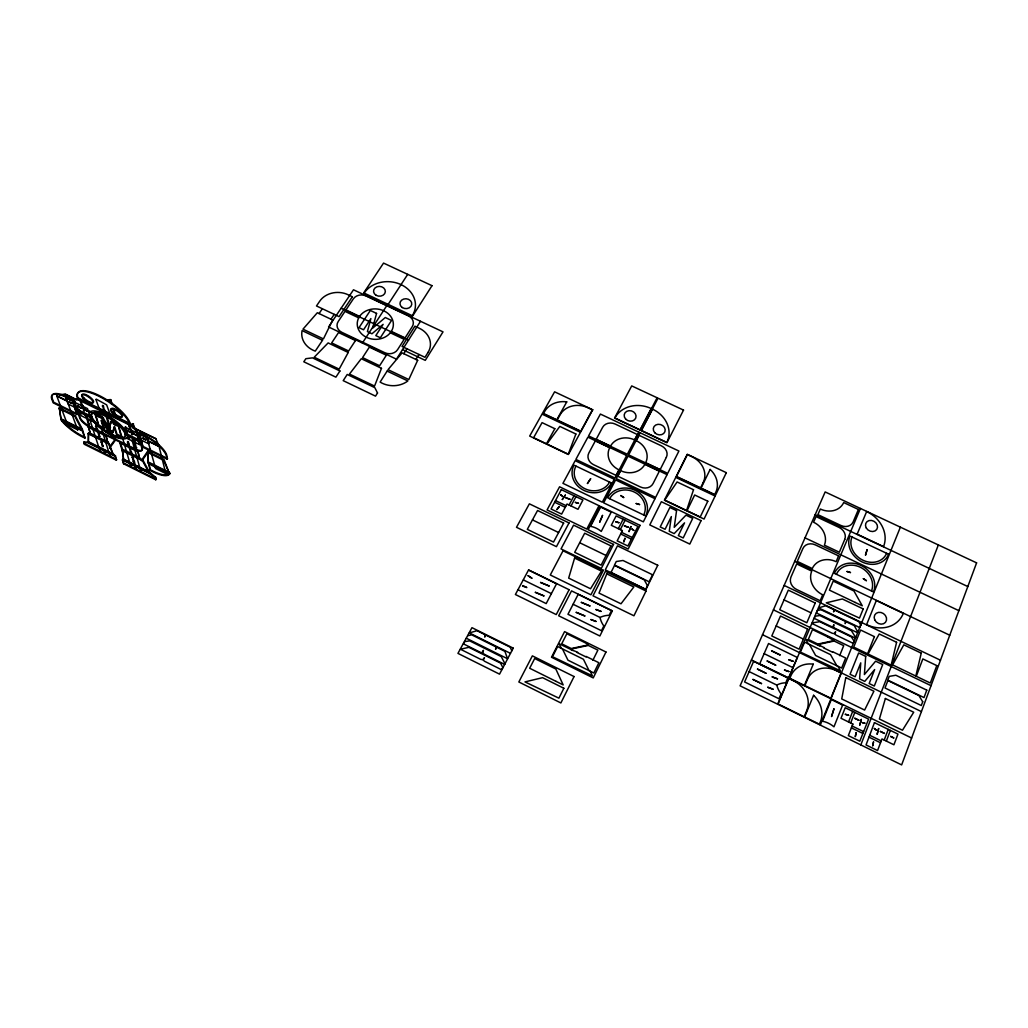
<?xml version="1.0" encoding="UTF-8"?>
<svg xmlns="http://www.w3.org/2000/svg" width="1028" height="1028" viewBox="0 0 1028 1028"><rect width="100%" height="100%" fill="white"/><g stroke="black" fill="none" stroke-linecap="round" stroke-linejoin="round"><path stroke-width="1.5" d="M112.54 432.891L113.003 432.274L108.236 429.91L101.554 419.951L103.725 428.522L101.091 420.58L107.773 430.526L112.54 432.891L114.095 427.005L116.601 434.895L121.355 437.247L121.805 436.63L118.014 424.448L111.332 421.146L109.135 428.56L110.163 431.709M109.585 427.931L101.965 416.533L95.308 413.243L94.846 413.86L101.502 417.15L109.135 428.56L111.332 421.146M113.003 432.274L114.558 426.376L117.051 434.279L121.805 436.63M886.342 741.085L890.389 730.407M884.208 740.044L888.256 729.379M860.821 744.927L938.358 544.943M848.524 721.952L852.7 711.389M850.657 722.992L854.821 712.417M820.28 725.087L900.374 527.158M839.658 655.633L843.718 645.661L834.132 641.048L817.967 644.556M832.886 652.356L823.852 648.013M832.86 651.829L845.684 658.01L841.611 668.059L815.628 655.504L809.396 644.428M824.405 647.743L817.98 644.646M819.753 646.034L805.836 639.39L808.252 643.875M777.682 704.231L860.436 508.449M592.848 660.297L597.885 650.133L588.324 645.43L571.285 649.015L571.041 649.619L577.697 652.266M586.114 656.429L598.887 662.726L593.837 672.993L567.957 660.182L562.419 648.886M586.101 656.969L577.106 652.536M573.02 650.518L559.142 643.746L561.275 648.321M620.308 529.626L625.101 520.232M618.329 528.675L623.122 519.281M638.851 432.171L627.337 454.26L588.569 435.911L600.391 414.066L678.917 451.035L667.699 473.355L628.648 454.877L640.161 432.788M571.041 505.943L575.976 496.678M569.075 505.005L574.022 495.74M415.89 359.453L419 354.48M403.786 353.709L406.921 348.762M420.491 321.276L396.448 359.183L328.562 326.968L353.491 289.78L443.017 331.864L425.271 360.365L402.526 349.597M362.396 343.031L386.888 305.483M388.147 304.365L407.718 274.36M330.977 319.22L334.241 314.362M319.065 313.566L322.342 308.734M141.324 460.505L148.469 450.123M141.992 460.84L150.037 449.159M125.699 426.607L125.236 427.224L147.055 437.992L155.575 468.524L165.816 473.6L166.24 472.983M169.273 473.24L164.094 459.709L147.788 451.639L148.006 462.69L169.273 473.24L163.658 460.338L147.351 452.256M169.453 474.101L169.877 473.484L148.7 462.986L150.268 470.528A23.914 7.787 33.4 0 0 169.453 474.101L148.276 463.602M167.204 459.22L166.78 455.275A23.091 7.671 33.6 0 0 144.254 434.921L139.474 432.557L139.011 433.199L143.085 447.296L167.204 459.22L166.343 455.905A23.104 7.659 33.6 0 0 143.804 435.551M155.768 479.78L155.652 477.275L150.448 473.073L122.82 459.349L122.383 459.953L123.617 463.795L155.768 479.78L155.652 477.275M148.829 472.507L149.266 471.891L142.918 460.081L122.293 449.853L123.668 460.004L148.829 472.507L142.481 460.698L121.857 450.47M150.268 470.528L148.7 462.986M122.383 459.953L150.024 473.69L150.448 473.073M165.816 473.6L158.749 445.214L158.402 446.242M141.299 470.952L140.875 471.556L132.021 440.023M148.006 462.69L147.788 451.639M136.326 467.676L135.233 467.958L135.657 467.342M158.479 446.268L147.878 441.038L148.328 440.408M134.411 461.379L133.306 461.649L133.73 461.045M131.276 465.98L130.852 466.584L122.64 438.211M134.488 461.662L135.902 468.28M149.124 443.158L148.674 443.788L137.701 438.365L138.15 437.748L140.9 439.097M139.911 457.884L122.46 449.223L120.263 442.271L119.813 442.888L122.024 449.84L139.474 458.501L137.868 450.996L88.408 426.504L90.438 434.176L107.799 442.785L105.91 435.165L107.799 442.785M135.066 465.388L135.233 467.958M134.617 440.357L133.807 441.744L135.696 448.067L136.827 447.797M127.061 437.568L126.611 438.185L139.512 444.571L139.962 443.955M133.306 461.649L132.471 456.92M132.985 456.702L132.548 457.306L131.713 452.538M133.974 461.983L133.152 457.267M146.194 439.354L145.745 439.984L146.092 438.969M139.474 458.501L137.868 450.996M147.055 437.992L147.505 437.363L136.75 432.056M143.085 447.296L139.474 432.557M148.25 440.035L147.801 440.665L158.299 445.856M131.481 451.793L131.044 452.41L130.196 447.565M134.951 441.475L136.377 448.414M123.668 460.004L122.293 449.853M131.044 452.41L130.8 451.446M123.617 463.795L122.82 459.349M127.395 423.15A10.576 3.521 34 0 1 137.752 432.492L139.602 441.051L137.302 433.122A10.576 3.521 34 0 0 126.932 423.78L80.981 401.126A10.614 3.47 34.5 0 0 73.965 401.871L76.882 410.056L92.224 417.651L91.775 418.28L77.254 411.097L77.717 410.48L80.3 417.741M134.642 449.48A10.344 3.392 33.7 0 0 141.928 449.069L140.348 441.436L125.005 433.842L125.455 433.212L140.052 440.421M145.745 439.984L142.905 438.583L143.239 437.568M130.055 447.116L129.605 447.733L128.436 441.809M116.37 460.197L115.534 455.725L88.087 442.091L83.756 442.361L84.463 444.34L116.37 460.197L115.097 456.329L87.65 442.695L83.756 442.361M129.207 444.327L128.076 444.61L128.513 443.993M132.908 438.738L134.167 440.986L133.357 438.121M137.508 434.728L137.174 435.743L137.508 434.728L140.373 436.142M130.363 452.063L129.502 447.231M130.659 429.049L130.209 429.678L128.885 425.258L132.882 423.652L134.861 428.355M130.35 431.529L129.888 432.158L130.235 431.13M131.366 429.396L130.916 430.025L128.885 425.258M113.363 454.877L108.942 443.235L88.459 433.071L88.369 442.464L113.363 454.877L108.505 443.839L88.01 433.675M132.766 434.124L131.61 434.407L131.198 430.861M132.316 434.754L131.905 431.207M129.515 438.789L129.065 439.406L125.236 427.224M137.174 435.743L133.396 433.88L133.73 432.865M128.076 444.61L127.742 441.462M126.637 429.691L125.133 429.807L125.467 428.779M129.746 424.217L130.209 423.575A31.418 10.434 34.4 0 0 99.151 395.497A31.418 10.434 34.4 0 0 77.91 397.797L77.447 398.427L129.746 424.217A31.418 10.421 34.4 0 0 98.675 396.14A31.418 10.421 34.4 0 0 77.447 398.427M126.174 430.321L126.508 429.306M129.592 425.605L133.589 423.999M129.888 432.158L127.883 431.156L128.217 430.141M125.699 434.189L125.249 434.818L139.898 442.066M110.523 455.661L110.099 456.265L101.142 427.571L101.746 429.396M112.926 437.041L112.489 437.658L111.217 431.76M104.201 450.058L104.445 452.654L105.55 452.384M113.62 437.388L113.17 438.005L111.692 435.242M104.869 450.392L105.113 452.975M109.855 446.602L115.432 438.892M109.585 448.208L116.1 439.226M103.365 445.972L102.928 446.576L101.952 441.783M111.448 430.668L110.549 431.901L105.833 415.081M121.343 427.083L116.537 425.219L116.986 424.603L121.227 426.697M102.928 446.576L102.697 445.638M121.355 437.247L118.014 424.448M100.564 450.714L100.127 451.305L89.642 419.064M112.386 435.576L111.911 432.094M100.063 436.219L98.932 436.489L99.382 435.885M109.521 428.753L110.433 427.507L104.779 409.979L103.597 410.262L102.697 405.392M116.652 425.618L113.555 424.089L113.89 423.073M102.26 446.242L101.271 441.449M88.369 442.464L88.459 433.071M98.932 436.489L97.917 431.58M99.613 436.823L97.853 429.73M111.011 416.88L106.655 404.878L96.246 399.108M84.887 438.069L82.754 430.282L61.937 419.951L61.474 420.555A24.029 7.594 34.2 0 0 84.887 438.069L82.304 430.886L61.474 420.555M101.618 417.342C108.03 420.246 98.264 415.479 92.777 412.639M97.48 428.637L96.349 428.907L95.925 425.721M90.438 434.176L88.408 426.504M97.03 429.241L96.606 426.055M84.463 444.34L84.193 441.77M103.725 428.522L98.984 426.183L95.308 413.243M89.603 424.423L88.472 424.692L88.922 424.076M92.057 420.259L91.595 420.876L87.508 408.604L65.946 397.964L66.422 397.348M104.316 410.609L103.404 405.739M100.41 411.663L95.9 399.584M98.071 416.443L98.392 415.415L98.071 416.443L101.155 417.959M98.007 424.937A22.513 7.376 34.1 0 1 94.576 421.506L94.113 422.122L81.251 415.762L78.976 409.362L68.156 404.017L65.946 397.964M86.66 417.599L88.472 424.692M57.105 395.035L56.643 395.651L67.617 424.885L77.691 429.884L78.128 429.28M87.354 417.933L89.153 425.027M81.97 429.935L82.42 429.331L75.352 415.787L59.316 407.859L61.05 419.565L81.97 429.935L74.89 416.404L58.853 408.463M91.338 417.201L91.8 416.584L77.344 409.44L74.427 401.241A10.614 3.47 34.5 0 1 81.443 400.496M87.367 410.313L86.905 410.93L87.239 409.915M86.956 416.803L85.812 417.072L85.594 414.502M90.104 411.65L88.601 411.765L88.922 410.737M86.506 417.419L86.288 414.849M89.642 412.279L89.963 411.251M81.906 407.615L81.443 408.232L81.765 407.216M83.05 405.559L82.587 406.176L80.775 400.676M75.044 401.601L66.948 397.63A23.233 7.453 34.5 0 0 51.85 399.314L53.199 402.835L76.907 414.567L72.14 399.339L67.424 397.014A23.22 7.466 34.5 0 0 52.325 398.71L53.662 402.231L77.37 413.95M84.733 410.403L83.576 410.686L82.998 407.075M84.283 411.02L83.705 407.422M86.905 410.93L84.913 409.941L85.234 408.926M81.443 408.232L77.704 406.381L78.025 405.366M82.356 405.212L81.893 405.829L80.312 401.293M75.34 404.364L71.896 403.182L72.358 402.565L75.198 403.965M61.05 419.565L59.316 407.859M67.437 400.136L66.961 400.753L56.643 395.651M72.037 403.593L69.236 402.205L69.557 401.177M72.14 399.339L76.907 414.567M57.26 395.446L56.797 396.063L67.218 401.203L77.691 429.884M105.755 400.432L110.793 399.764L112.206 404.3M107.914 400.432L110.793 399.764M467.74 635.677L471.711 634.854L496.1 646.972L495.56 649.31L496.652 647.254L504.902 651.354L507.549 658.742L466.339 638.247M59.868 394.713L65.381 394.084L76.715 399.674M60.022 395.125L65.535 394.495L75.442 399.378M815.178 514.694L967.811 586.551M359.582 316.38L345.948 309.942L353.349 298.865A9.342 7.8 2.2 0 1 366.007 295.948L408.399 315.879A9.355 7.877 4.2 0 1 412.267 326.608L405.083 337.878L391.334 331.376M341.129 308.233L408.566 340.088M358.708 317.858L344.984 311.381L338.225 321.494A9.432 7.928 1.2 0 0 341.861 332.327L384.793 352.707A9.445 8.018 3.2 0 0 397.605 349.636L404.158 339.33L390.319 332.802M805.014 537.862L958.867 610.671M794.67 561.429L949.756 635.227M784.146 585.42L940.479 660.233M784.043 599.889L811.041 612.842M555.505 500.597L566.132 505.699M621.503 532.324L632.259 537.49M554.645 502.229L565.259 507.331M620.668 533.982L631.41 539.147M773.429 609.848L931.034 685.676M776.166 625.949L803.382 639.095M532.465 519.898L558.602 532.543M579.689 542.733L606.07 555.493M762.519 634.713L921.422 711.607M764.125 653.654L792.948 667.647M751.417 660.04L911.63 738.014M749.142 671.592L776.782 685.072A22.616 20.007 38.1 0 0 781.074 693.849L778.993 698.757L744.606 681.95L753.64 661.312L787.808 677.94L785.752 682.798A22.809 20.303 39.5 0 0 776.782 685.072M852.109 725.999L863.623 731.615M869.688 735.251L881.24 740.892M528.662 570.142L556.559 583.763L546.189 603.59L518.125 589.815M851.377 727.863L862.89 733.478M868.981 737.14L880.521 742.781M523.419 579.946L551.394 593.644M573.097 604.271L600.044 617.455A22.076 20.354 25.4 0 1 609.154 615.284L611.493 610.593L578.199 594.325L567.97 614.269L601.47 630.717L603.834 625.975A21.909 20.046 24.8 0 1 600.044 617.455M522.854 585.574L526.85 587.541L522.584 586.076M102.235 406.021L102.941 406.381M84.527 399.815L85.234 400.162M77.91 397.797L130.209 423.575M129.335 424.628L130.055 424.975M132.908 427.391L155.819 438.686L158.852 445.599M133.023 427.776L155.819 438.686M82.536 407.692L83.242 408.039M110.87 421.776L117.552 425.078M130.749 431.49L131.456 431.837M91.723 412.459L97.12 415.119M137.623 435.114L140.489 436.54M69.094 401.807L71.896 403.182M77.563 405.983L81.302 407.833M84.771 409.542L86.776 410.532M88.459 411.367L89.5 411.881M97.93 416.044L101.027 417.574M113.427 423.69L116.537 425.219M125.005 429.408L126.058 429.935M127.755 430.771L129.772 431.76M133.28 433.495L137.058 435.358M142.789 438.198L145.642 439.599M74.029 406.073L76.74 407.409M112.502 434.793L112.142 434.626M109.739 427.16L110.433 427.507M85.131 415.119L85.825 415.466M109.276 427.789L110.998 431.285M143.535 446.666L167.641 458.591M99.446 425.566L104.175 427.905M95.475 426.337L96.157 426.671M127.292 442.079L127.986 442.425M87.958 427.108L105.473 435.782M119.813 442.888L137.431 451.613M97.467 432.197L98.161 432.531M129.065 447.848L129.746 448.182M61.513 418.974L82.42 429.331M90.888 433.572L108.236 442.181M148.443 462.073L169.71 472.61M100.834 442.053L101.502 442.387M132.034 457.537L132.715 457.871M88.806 441.86L113.8 454.273M124.105 459.4L149.266 471.891M510.453 653.358L469.308 632.914L477.031 630.717L485.242 634.79L484.689 637.103L485.781 635.06L510.184 647.165L511.803 650.775M84.9 443.736L116.806 459.593M124.054 463.204L156.192 479.176M150.024 473.69L155.228 477.879M836.818 665.746L830.495 654.618L804.641 642.127L800.426 652.099L840.441 670.847L837.974 666.298M589.057 670.629L583.441 659.269L557.677 646.535L552.486 656.712L592.398 675.833L590.213 671.194M61.577 406.985L63.196 411.303M71.857 412.061L73.425 416.366M77.254 411.097L79.85 418.345A10.383 3.328 34.2 0 0 90.13 427.43M94.846 413.86L98.984 426.183M102.954 432.994L103.545 434.793M99.472 408.424L99.729 409.208M110.112 413.667L110.844 415.993M110.086 399.404L111.512 403.953M112.926 408.501L115.766 417.586M113.633 408.848L115.984 416.417M126.495 450.611L127.035 452.346M136.763 455.802L137.341 457.73M137.701 438.365L139.512 444.571M132.882 423.652L134.154 428.008M139.988 439.624L141.414 442.58L140.669 439.971M140.348 441.436L142.378 448.452A10.344 3.392 33.7 0 1 135.092 448.851L90.477 426.761A10.37 3.341 34.3 0 1 80.197 417.689M138.15 437.748L139.243 441.462M151.309 451.099L152.17 454.158M161.781 456.278L162.591 459.31M124.941 438.262A22.513 7.376 34.1 0 1 101.541 427.918M98.187 425.129A22.513 7.376 34.1 0 1 90.747 416.109M128.127 434.574A22.513 7.376 34.1 0 1 128.179 435.397M169.877 473.484A23.914 7.8 33.4 0 1 150.692 469.912M85.337 437.465A24.029 7.607 34.2 0 1 61.937 419.951M364.13 293.083A27.37 22.886 3.5 0 1 401.087 284.64A27.37 22.886 3.5 0 1 412.279 315.712M886.611 553.282A19.185 16.23 32.3 0 1 863.032 560.273A19.185 16.23 32.3 0 1 851.994 536.976M836.432 574.318A19.481 16.666 33.7 0 1 860.333 567.25A19.481 16.666 33.7 0 1 871.487 590.971M609.681 498.721A18.877 16.718 19.9 0 1 634.263 492.026A18.877 16.718 19.9 0 1 643.695 514.989M609.565 482.093A18.684 16.448 16.7 0 1 584.958 488.75A18.684 16.448 16.7 0 1 575.95 466.069M865.692 656.391L864.394 674.548L875.612 661.171L882.705 664.576L874.314 686.023L869.161 683.53L874.661 669.562L864.766 681.397L859.601 678.904L860.757 662.867L855.206 676.771L850.066 674.291L858.624 652.986L865.692 656.391M676.565 510.659L674.214 527.338L685.984 515.156L692.705 518.356L683.209 537.952L678.326 535.614L684.545 522.854L674.162 533.622L669.254 531.27L671.361 516.57L665.09 529.279L660.22 526.953L669.87 507.472L676.565 510.659M845.8 677.593L841.726 698.937L864.625 710.065L873.916 691.214L845.8 677.593M896.596 642.282L891.173 665.142L868.043 654.014L879.236 633.98L896.596 642.282M921.242 653.165L915.819 676.051L892.6 664.885L903.818 644.826L921.242 653.165M376.556 313.399L372.611 328.189L385.294 317.523L391.527 320.453L380.347 337.749L375.811 335.603L383.123 324.347L371.943 333.779L367.407 331.62L370.89 318.577L363.539 329.795L359.029 327.662L370.337 310.469L376.556 313.399M885.378 698.5L879.403 719.022L902.481 730.24L913.712 712.224L885.378 698.5M574.601 558.063L568.664 578.096L590.547 588.761L601.47 571.093L574.601 558.063M693.527 489.739L686.563 510.492L664.692 500.083L677.105 481.965L693.527 489.739M926.768 690.135L924.005 697.575L887.794 680.112L889.233 676.385L895.851 675.242L926.768 690.135M922.707 701.751L921.294 705.529L885.005 687.976L887.871 680.562L918.852 695.506L922.707 701.751M936.791 665.604L930.314 683.029L916.282 676.283L922.836 658.922L936.791 665.604M976.6 562.856L901.646 764.909L740.096 685.83L825.163 491.937L976.6 562.856M575.886 434.009L568.278 454.196L546.883 444.019L559.823 426.402L575.886 434.009M874.442 722.645L866.039 744.94L877.552 750.568L881.973 738.952L893.923 744.786L897.958 734.095L874.442 722.645M893.743 737.937L890.659 736.433L893.743 737.937M884.44 733.401L880.341 731.409L884.44 733.401M873.517 741.895L872.733 745.737L873.517 741.895M878.632 728.569L877.167 734.172L878.632 728.569M874.365 728.492L876.344 730.098L874.365 728.492M864.831 723.172L862.441 722.645L864.831 723.172M381.491 368.32L374.552 386.065L349.456 374.064L361.291 358.708L381.491 368.32M856.131 732.72L855.322 736.536L856.131 732.72M861.31 719.459L859.819 725.023L861.31 719.459M858.868 720.268L854.795 718.276L858.868 720.268M852.867 724.072L848.331 735.598L859.806 741.214L868.596 719.125L845.209 707.739L841.007 718.289L852.867 724.072M848.627 715.27L845.35 714.306L848.627 715.27M874.404 636.64L867.581 653.782L853.703 647.113L860.603 630.023L874.404 636.64M842.639 705.092L833.965 726.809A23.22 20.56 42.8 0 0 822.541 721.232L831.305 699.567L842.639 705.092M876.319 600.519L866.604 624.639A29.992 25.584 35.2 0 0 903.316 613.369L876.319 600.519M833.939 708.883L831.575 716.477L833.939 708.883M841.084 672.993L830.855 698.256L804.885 685.612L807.43 679.508A23.413 20.547 39.3 0 1 836.047 670.552L841.084 672.993M854.05 641.112L853.163 643.31L835.957 635.034L834.775 633.865L835.661 631.719L834.222 633.608L832.282 633.274L812.004 623.521L812.287 622.865L819.766 621.709L851.428 636.923L854.05 641.112M855.643 637.45L855.36 638.118L835.044 628.352L833.528 627.029L833.862 624.626L832.976 626.759L831.382 626.592L814.279 618.381L815.191 616.222L819.804 615.515L851.402 630.678L855.643 637.45M857.827 632.066L857.558 632.734L816.386 612.984L817.414 610.516L821.089 609.745L845.453 621.413L845.196 623.649L846.005 621.683L854.255 625.628L857.827 632.066M860.719 625.088L859.716 627.555L818.596 607.869L825.664 605.775L833.862 609.694L833.592 611.917L834.402 609.964L858.778 621.619L860.719 625.088M606.79 573.868L599.003 593.079L621.002 603.796L633.826 586.988L606.79 573.868M863.212 608.923L859.485 618.098L826.281 602.806L842.33 598.964L863.212 608.923M863.353 578.648L866.36 580.653L863.353 578.648M855.245 602.459L829.403 590.123L833.194 581.116L853.947 590.984L862.274 605.8L855.245 602.459M806.762 710.515L804.192 716.747L778.08 703.962L788.836 678.519L793.886 680.973A23.464 20.894 39.1 0 1 806.762 710.515M813.585 695.288L804.667 716.979L819.316 724.149A24.968 22.179 40.2 0 0 813.585 695.288M828.183 637.129L812.48 629.573L808.316 639.455L817.902 644.068L834.055 640.56L828.183 637.129M867.092 549.71L865.512 555.094L867.092 549.71M850.452 572.532L847.059 571.491L850.452 572.532M813.251 664.165L804.423 685.38L789.954 678.351A24.736 21.806 38.8 0 1 813.251 664.165M866.655 511.546L857.146 534.174L883.527 546.6A29.157 24.685 31.4 0 0 866.655 511.546M844.746 539.443L839.336 552.229L824.392 545.161A19.095 16.397 30 0 0 813.585 522.237L816.052 516.596L839.105 527.454A9.92 8.442 30.9 0 1 844.746 539.443M788.874 671.554L784.518 670.063L788.874 671.554M793.218 661.3L788.874 659.822L793.218 661.3M807.622 629.072L799.116 649.182L771.797 635.972L780.483 616.016L807.622 629.072M838.604 555.891L836.149 561.686A19.416 16.718 32.7 0 0 812.287 568.535L797.265 561.391L802.919 548.477A9.984 8.584 30.9 0 1 815.32 544.879L838.604 555.891M858.406 509.464L853.111 521.954A9.856 8.34 30.3 0 1 840.917 525.475L817.877 514.63L820.331 509.027A18.787 15.87 28.8 0 0 843.68 502.563L858.406 509.464M822.708 594.788L820.19 600.75L796.559 589.442A10.087 8.764 32 0 1 790.982 577.016L796.7 563.961L811.735 571.118A19.429 16.731 32.8 0 0 822.708 594.788M797.265 657.432L788.592 677.953L759.679 663.882L768.546 643.515L797.265 657.432M815.217 603.012L806.839 622.737L779.751 609.72L788.309 590.136L815.217 603.012M773.043 689.223L767.787 687.282L773.043 689.223M777.476 678.84L772.234 676.912L777.476 678.84M775.677 665.142L767.184 661.017L775.677 665.142M780.059 654.926L771.604 650.827L780.059 654.926M761.517 683.594L752.984 679.431L761.517 683.594M765.988 673.237L757.482 669.087L765.988 673.237M417.664 360.288L408.81 379.55L388.019 369.656L402.064 352.887L417.664 360.288M715.115 496.036L704.064 519.063L664.384 500.173L675.73 477.403L715.115 496.036M726.333 472.674L715.488 495.278L676.103 476.645L687.257 454.273L726.333 472.674M707.804 501.227L700.222 516.994L687.012 510.698L694.671 494.995L707.804 501.227M701.07 520.631L689.788 544.082L649.773 524.923L661.364 501.715L701.07 520.631M710.13 469.436L701.057 488.056L714.601 494.455A22.757 19.763 22.9 0 0 710.13 469.436M646.034 591.023L633.942 615.785L593.002 595.816L605.415 571.324L646.034 591.023M703.229 482.492L700.621 487.85L676.488 476.427L687.385 454.569L692.05 456.766A21.434 18.594 22 0 1 703.229 482.492M332.686 320.016L323.434 338.906L302.977 329.166L317.318 312.743L332.686 320.016M652.587 574.78L649.156 581.784L614.513 565.014L616.273 561.519L622.981 560.478L652.587 574.78M647.486 585.703L645.751 589.262L611.017 572.416L614.538 565.439L644.183 579.792L647.486 585.703M657.753 565.271L645.88 589.571L605.274 569.885L617.468 545.855L657.753 565.271M605.98 652.009L593.22 677.915L551.483 657.239L564.578 631.616L605.98 652.009M612.367 610.838L599.851 635.998L558.667 615.772L571.517 590.882L612.367 610.838M563.858 688.259L558.898 698.166L524.987 681.898L542.578 677.67L563.858 688.259M586.564 643.438L588.299 644.929L571.26 648.527L561.712 643.811L566.852 633.736L586.564 643.438M574.061 676.553L560.877 702.959L518.832 681.975L532.363 655.864L574.061 676.553M640.071 525.372L628.185 549.016L588.144 529.728L600.339 506.341L640.071 525.372M654.977 498.683L643.335 521.838L603.654 502.846L615.592 479.922L654.977 498.683M667.056 474.64L655.633 497.385L616.26 478.637L627.992 456.136L667.056 474.64M596.047 621.452L590.894 619.55L596.047 621.452M601.084 611.416L595.944 609.514L601.084 611.416M631.989 528.983L633.788 530.435L631.989 528.983M556.019 681.358L529.664 668.251L534.688 658.524L555.84 669.022L563.177 684.918L556.019 681.358M639.544 504.53L636.203 503.514L639.544 504.53M628.468 527.3L624.42 525.938L628.468 527.3M584.816 615.939L576.245 612.367L584.816 615.939M589.892 605.942L581.347 602.382L589.892 605.942M624.921 538.376L623.867 541.782L624.921 538.376M630.884 526.606L629.033 531.553L630.884 526.606M659.333 471.209L653.088 483.546A9.702 8.494 20 0 1 640.457 486.989L617.802 476.208L620.681 470.683A18.53 16.152 18.4 0 0 644.852 464.36L659.333 471.209M666.337 457.357L660.169 469.565L645.687 462.716A18.53 16.127 18.4 0 0 636.293 440.716L639.095 435.332L661.441 445.856A9.612 8.327 19.9 0 1 666.337 457.357M613.536 544.416L601.316 568.433L561.031 548.901L573.573 525.141L613.536 544.416M622.377 530.615L617.173 540.856L627.877 546.009L637.951 526.4L616.119 515.928L611.3 525.295L622.377 530.615M683.53 410.095L666.941 442.708L641.151 430.578L658.023 398.196L683.53 410.095M603.359 570.322L590.92 594.801L550.288 574.986L563.048 550.777L603.359 570.322M618.895 522.699L615.798 521.8L618.895 522.699M610.953 545.907L601.149 565.13L574.691 552.319L584.662 533.224L610.953 545.907M620.822 495.586L623.688 497.539L620.822 495.586M569.114 589.712L556.251 614.59L515.401 594.518L528.585 569.923L569.114 589.712M611.21 512.15L601.251 531.437A21.395 19.288 18.6 0 0 590.599 526.31L600.635 507.074L611.21 512.15M602.524 515.439L599.684 522.185L602.524 515.439M599.003 505.699L586.795 529.073L547.063 509.927L559.579 486.797L599.003 505.699M618.933 469.847L616.042 475.373L593.49 464.643A9.637 8.442 16.6 0 1 588.826 453.027L595.328 440.909L609.681 447.707A18.53 16.14 18.2 0 0 618.933 469.847M637.36 434.523L634.559 439.894A18.517 16.127 18.2 0 0 610.542 446.075L596.201 439.29L602.639 427.301A9.548 8.275 16.7 0 1 615.129 424.037L637.36 434.523M614.269 479.292L602.318 502.204L562.933 483.34L575.179 460.685L614.269 479.292M626.669 455.52L614.937 478.007L575.873 459.413L587.9 437.157L626.669 455.52M651.212 408.54L640.084 429.845L614.86 417.972A28.013 24.158 18.3 0 1 651.212 408.54M657.098 397.759L640.213 430.128L614.551 418.062L631.719 385.911L657.098 397.759M652.574 409.17L641.459 430.488L666.812 442.425A28.026 24.171 18.4 0 0 652.574 409.17M502.82 667.48L501.613 669.781L484.394 661.184L483.276 659.976L484.484 657.727L482.723 659.706L480.719 659.359L460.428 649.233L468.858 647.332L500.546 663.124L502.82 667.48M504.941 663.664L504.568 664.358L484.239 654.232L482.787 652.844L483.43 650.338L482.235 652.574L480.577 652.407L463.461 643.875L464.695 641.613L469.642 640.881L501.279 656.609L504.941 663.664M513.229 648.141L499.531 674.15L457.948 653.384L471.968 627.671L513.229 648.141M543.889 595.88L535.37 592.334L543.889 595.88M549.081 585.986L540.599 582.465L549.081 585.986M561.314 489.649L551.059 509.001L561.635 514.103L567.032 504.016L578.006 509.297L582.927 500.006L561.314 489.649M590.612 478.765L587.451 483.481L590.612 478.765M578.481 503.309L575.41 502.409L578.481 503.309M569.024 522.944L556.444 546.665L516.493 527.3L529.381 503.836L569.024 522.944M563.64 523.085L553.539 542.064L527.313 529.356L537.567 510.505L563.64 523.085M528.109 575.731L531.836 578.173L528.109 575.731M569.936 499.21L565.927 497.86L569.936 499.21M559.103 506.714L556.919 509.541L559.103 506.714M565.323 495.136L562.316 499.505L565.323 495.136M560.684 494.764L562.444 496.19L560.684 494.764M348.222 352.476L339.163 369.142L314.221 357.217L328.138 342.915L348.222 352.476M592.424 409.864L580.833 431.156L557.215 419.977L560.08 414.837A21.125 18.324 14.7 0 1 587.849 407.705L592.424 409.864M580.473 432.3L568.394 454.492L529.677 436.065L542.039 414.117L580.473 432.3M592.732 409.786L580.871 431.567L542.45 413.384L554.606 391.822L592.732 409.786M566.749 401.884L556.79 419.771L543.632 413.552A22.359 19.403 13.8 0 1 566.749 401.884M554.837 428.702L546.446 443.813L533.609 437.697L542.064 422.636L554.837 428.702M428.072 352.36L424.988 357.307L402.038 346.449L414.914 326.197L419.347 328.292A20.868 17.707 4.3 0 1 428.072 352.36M377.52 392.992L375.528 396.14L343.198 380.656L347.22 374.462L374.822 387.659L377.52 392.992M387.119 371.082L380.116 382.095A22.308 19.082 3.3 0 0 407.859 380.951L387.119 371.082M386.361 355.213L379.615 365.75L362.55 357.615L369.348 347.13L386.361 355.213M432.004 285.681L412.691 315.904L363.719 292.89L383.547 263.091L432.004 285.681M339.934 370.979L335.899 377.16L303.8 361.779L305.869 358.695L312.512 357.86L339.934 370.979M355.482 340.551L348.633 350.998L331.659 342.915L338.572 332.519L355.482 340.551M352.36 296.758L339.06 316.637L316.483 305.958L319.747 301.153A20.817 17.399 1 0 1 347.978 294.689L352.36 296.758M322.496 340.307L315.262 351.126A22.269 18.748 0 0 1 302.091 330.592L322.496 340.307M888.629 554.233L849.976 536.025A21.421 18.118 32.3 0 0 862.312 562.046A21.421 18.118 32.3 0 0 888.629 554.233M873.543 591.948L834.402 573.341A21.742 18.607 33.7 0 1 861.066 565.464A21.742 18.607 33.7 0 1 873.543 591.948M611.519 483.031L573.997 465.144A20.856 18.363 16.7 0 0 584.058 490.472A20.856 18.363 16.7 0 0 611.519 483.031M645.687 515.94L607.702 497.783A21.074 18.658 19.9 0 1 635.15 490.317A21.074 18.658 19.9 0 1 645.687 515.94M94.486 422.572A22.526 7.376 34.1 0 0 126.817 438.031A22.526 7.376 34.1 0 0 104.599 414.066A22.526 7.376 34.1 0 0 94.486 422.572M96.285 423.176A20.174 6.605 34.1 0 0 125.056 436.566A20.174 6.605 34.1 0 0 104.573 415.004A20.174 6.605 34.1 0 0 96.285 423.176M112.72 412.151A6.836 2.3 34.3 0 0 122.409 416.481A6.836 2.3 34.3 0 0 115.29 409.093A6.836 2.3 34.3 0 0 112.72 412.151M83.859 397.939A6.849 2.274 34.6 0 0 93.484 402.231A6.849 2.274 34.6 0 0 86.236 394.791A6.849 2.274 34.6 0 0 83.859 397.939M112.052 412.575A6.836 2.287 34.3 0 0 121.857 417.201A6.836 2.287 34.3 0 0 115.097 409.851A6.836 2.287 34.3 0 0 112.052 412.575M83.191 398.35A6.849 2.274 34.6 0 0 92.931 402.95A6.849 2.274 34.6 0 0 86.031 395.549A6.849 2.274 34.6 0 0 83.191 398.35M95.822 423.793A20.174 6.592 34.1 0 0 124.606 437.183A20.174 6.592 34.1 0 0 104.111 415.633A20.174 6.592 34.1 0 0 95.822 423.793M365.557 336.824A18.08 15.227 2.7 0 0 393.351 325.066A18.08 15.227 2.7 0 0 366.97 310.495A18.08 15.227 2.7 0 0 365.557 336.824M376.171 295.319A5.898 4.909 3.2 0 0 385.333 291.721A5.898 4.909 3.2 0 0 376.852 286.838A5.898 4.909 3.2 0 0 376.171 295.319M402.282 307.526A5.911 4.934 4.4 0 0 411.727 304.468A5.911 4.934 4.4 0 0 403.606 299.071A5.911 4.934 4.4 0 0 402.282 307.526M874.738 619.871A6.541 5.59 36.2 0 0 885.455 622.351A6.541 5.59 36.2 0 0 880.983 612.47A6.541 5.59 36.2 0 0 874.738 619.871M866.27 527.968A6.284 5.294 31.5 0 0 876.717 529.471A6.284 5.294 31.5 0 0 871.513 520.451A6.284 5.294 31.5 0 0 866.27 527.968M654.772 432.724A6.052 5.204 19.3 0 0 664.898 431.721A6.052 5.204 19.3 0 0 658.023 424.32A6.052 5.204 19.3 0 0 654.772 432.724M625.628 419.026A6.027 5.191 17.4 0 0 635.754 418.036A6.027 5.191 17.4 0 0 628.956 410.673A6.027 5.191 17.4 0 0 625.628 419.026"/></g></svg>
